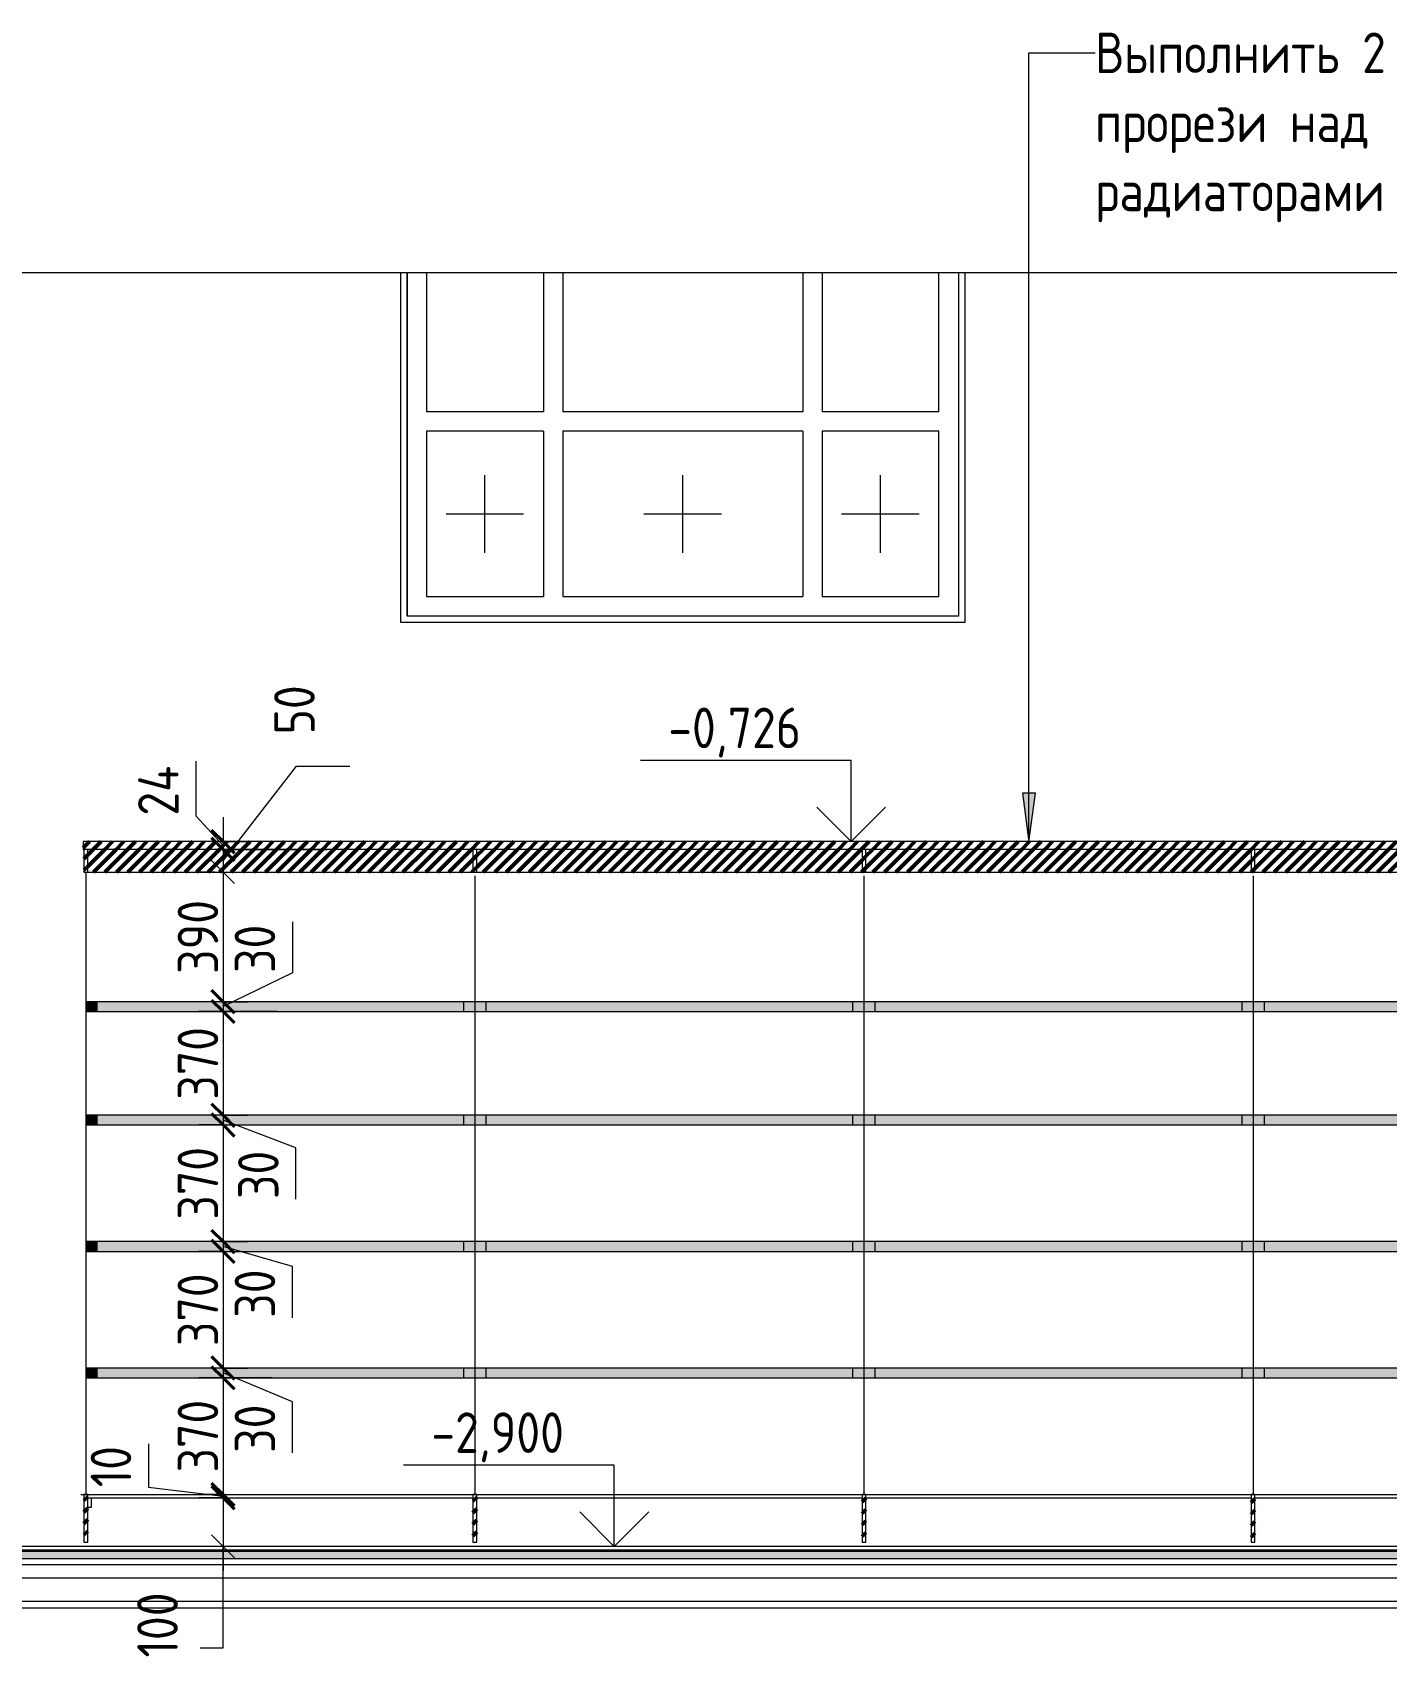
# Model space of a CAD drawing. Header units: millimetres. Extents: x 706 to 61221, y -16940 to 17865.
# Drawn here: x 41274 to 45450, y -3243 to 1770 of the extents above; entities that cross this region are included whole.
import ezdxf

# ---------------------------------------------------------------- set-up
doc = ezdxf.new("R2010")
doc.units = ezdxf.units.MM
doc.linetypes.add('ADSK_Штриховая_ш2 п1', pattern=[3, 2, -1])
for name, color, linetype, lineweight in [('Аннотация', 7, 'Continuous', 20), ('Окна', 7, 'Continuous', 9), ('Окна открывание', 7, 'ADSK_Штриховая_ш2 п1', 9), ('Отметки', 7, 'Continuous', 9), ('Перекрытие', 7, 'Continuous', 20), ('Размеры', 7, 'Continuous', 9), ('Размеры-50', 7, 'Continuous', 9), ('Стены внутренние', 7, 'Continuous', 20), ('Стены наружные', 7, 'Continuous', 20), ('Узлы', 7, 'Continuous', 20)]:
    doc.layers.add(name, color=color, linetype=linetype, lineweight=lineweight)
doc.layers.add('Линии', color=7, linetype='Continuous', lineweight=9, true_color=0x00a600)
doc.styles.add('GOST Common_6', font='GOST_Common.ttf', dxfattribs={"width": 0.9, "height": 125})
doc.styles.add('GOST Common_7', font='GOST_Common.ttf', dxfattribs={"width": 0.9, "height": 125})
doc.dimstyles.new('ADSK_Основной_2_5_мм_3', dxfattribs={"dimscale": 304.8, "dimtxt": 125.714375, "dimasz": 0.231955, "dimexe": 0.246063, "dimexo": 0.246063, "dimgap": 0.049213, "dimtad": 1, "dimrnd": 0.01, "dimdsep": 46, "dimtxsty": 'GOST Common_6', "dimblk1": 'OBLIQUE', "dimblk2": 'OBLIQUE', "dimsah": 1, "dimcen": 0.09, "dimdle": 0.246063, "dimazin": 2, "dimtfac": 1, "dimtdec": 4, "dimtix": 1, "dimtmove": 0, "dimatfit": 3, "dimfxl": 1, "dimtvp": 1, "dimtolj": 1, "dimtzin": 0, "dimlwd": 20, "dimlwe": 20, "dimarcsym": 2})
doc.dimstyles.new('ADSK_Основной_2_5_мм_4', dxfattribs={"dimscale": 304.8, "dimtxt": 125.714375, "dimasz": 0.231955, "dimexe": 0.246063, "dimexo": 0.246063, "dimgap": 0.049213, "dimtad": 1, "dimrnd": 0.01, "dimdsep": 46, "dimtxsty": 'GOST Common_6', "dimblk1": 'OBLIQUE', "dimblk2": 'OBLIQUE', "dimsah": 1, "dimcen": 0.09, "dimdle": 0.246063, "dimazin": 2, "dimtfac": 1, "dimtdec": 4, "dimtix": 1, "dimtmove": 1, "dimatfit": 3, "dimfxl": 1, "dimtvp": 1, "dimtolj": 1, "dimtzin": 0, "dimlwd": 20, "dimlwe": 20, "dimarcsym": 2})
pattern_1 = [(45, (48351.84, 7590), (-17.67767, 17.67767), [])]

# ---------------------------------------------------------------- blocks, each defined once
blk = doc.blocks.new('окно трехпол с фрамугой - 1700-2240_h___нов_ ок43_противопож-6940654-П-6')
at = {"layer": 'Окна'}
for p, q in [((25017.5, 1029.3), (25017.5, -30)), ((25017.5, -30), (25017.5, 1029.3)), ((25077.5, 1029.3), (25077.5, 600)), ((25437.5, 1029.3), (25437.5, 600)), ((25497.5, 1029.3), (25497.5, 600)), ((26237.5, 1029.3), (26237.5, 600)), ((26297.5, 1029.3), (26297.5, 600)), ((26657.5, 600), (26657.5, 1029.3)), ((26717.5, 1029.3), (26717.5, -30)), ((26717.5, 1029.3), (26717.5, -30)), ((25437.5, 600), (25077.5, 600)), ((26237.5, 600), (25497.5, 600)), ((26657.5, 600), (26297.5, 600)), ((25077.5, 540), (25077.5, 30)), ((25437.5, 540), (25077.5, 540)), ((25437.5, 540), (25437.5, 30)), ((25497.5, 540), (25497.5, 30)), ((26237.5, 540), (25497.5, 540)), ((26237.5, 540), (26237.5, 30)), ((26297.5, 540), (26297.5, 30)), ((26657.5, 540), (26297.5, 540)), ((26657.5, 30), (26657.5, 540)), ((25077.5, 30), (25437.5, 30)), ((25497.5, 30), (26237.5, 30)), ((26297.5, 30), (26657.5, 30)), ((26717.5, -30), (25017.5, -30)), ((26717.5, -30), (25017.5, -30))]:
    blk.add_line(p, q, dxfattribs=at)
at = {"layer": 'Окна открывание'}
for p, q in [((25257.5, 165), (25257.5, 405)), ((25867.5, 165), (25867.5, 405)), ((26477.5, 165), (26477.5, 405)), ((25137.5, 285), (25377.5, 285)), ((25747.5, 285), (25987.5, 285)), ((26357.5, 285), (26597.5, 285))]:
    blk.add_line(p, q, dxfattribs=at)
blk = doc.blocks.new('ADSK_Обрыв_Линия - По умолчанию-5872681-П-6')
at = {"layer": 'Узлы'}
blk.add_line((20102.5, 1029.3), (31947.5, 1029.3), dxfattribs=at)
blk = doc.blocks.new('ADSK_Обрыв_Линия - По умолчанию-5872857-П-6')
at = {"layer": 'Узлы'}
blk.add_line((20082.5, -3090), (31815.7, -3090), dxfattribs=at)
blk = doc.blocks.new('DIMBLOCK123-П-6')
at = {"layer": 'Размеры-50', "lineweight": 20, "transparency": 16777216}
for p, q in [((41778.1, -477.6), (41778.1, -646)), ((41778.1, -646), (41861.8, -738)), ((41861.8, -651), (41861.8, -750)), ((41861.8, -726), (41763.3, -726)), ((41861.8, -750), (41786.8, -750)), ((41861.8, -726), (41936.8, -726)), ((41861.8, -750), (42183.3, -750))]:
    blk.add_line(p, q, dxfattribs=at)
at = {"layer": 'Размеры-50', "lineweight": 40, "transparency": 16777216}
for p, q in [((41861.8, -726), (41826.4, -690.7)), ((41861.8, -750), (41826.4, -714.6)), ((41861.8, -726), (41897.1, -761.4)), ((41861.8, -750), (41897.1, -785.3))]:
    blk.add_line(p, q, dxfattribs=at)
at = {"layer": 'Размеры-50', "color": 0, "lineweight": 20, "transparency": 16777216, "insert": (41599.7, -646), "char_height": 125, "width": 201.995, "attachment_point": 1, "rotation": 90, "line_spacing_factor": 1.022761, "style": 'GOST Common_6'}
blk.add_mtext('24', dxfattribs=at)
blk = doc.blocks.new('_Oblique')
at = {"color": 0, "linetype": 'ByBlock', "lineweight": -2}
blk.add_line((-0.5, -0.5), (0.5, 0.5), dxfattribs=at)
blk = doc.blocks.new('DIMBLOCK124-П-6')
at = {"layer": 'Defpoints', "color": 0, "transparency": 16777216}
for p in [(42258.3, -750), (41861.8, -820), (41911.8, -820)]:
    blk.add_point(p, dxfattribs=at)
at = {"layer": 'Размеры', "color": 0, "lineweight": 20, "transparency": 16777216}
for p, q in [((41861.8, -785), (42087.9, -493.7)), ((42087.9, -493.7), (42252.9, -493.7)), ((41861.8, -675), (41861.8, -895)), ((42183.3, -750), (41786.8, -750)), ((41836.8, -820), (41786.8, -820))]:
    blk.add_line(p, q, dxfattribs=at)
at = {"layer": 'Размеры', "color": 0, "lineweight": 20, "transparency": 16777216, "xscale": 70.7, "yscale": 70.7, "zscale": 70.7}
for p, rotation in [((41861.8, -750), 90), ((41861.8, -820), 270)]:
    blk.add_blockref('_Oblique', p, dxfattribs=dict(at, rotation=rotation))
at = {"layer": 'Размеры', "color": 0, "lineweight": 20, "transparency": 16777216, "insert": (42019.6, -395.3), "char_height": 125, "width": 189.211, "attachment_point": 1, "rotation": 90, "line_spacing_factor": 1.022761, "style": 'GOST Common_6'}
blk.add_mtext('\\A1;50', dxfattribs=at)
blk = doc.blocks.new('DIMBLOCK125-П-6')
at = {"layer": 'Defpoints', "color": 0, "transparency": 16777216}
for p in [(41911.8, -820), (41861.8, -1220), (41911.8, -1220)]:
    blk.add_point(p, dxfattribs=at)
at = {"layer": 'Размеры', "color": 0, "lineweight": 20, "transparency": 16777216}
for p, q in [((41861.8, -745), (41861.8, -1295)), ((41836.8, -820), (41786.8, -820)), ((41836.8, -1220), (41786.8, -1220))]:
    blk.add_line(p, q, dxfattribs=at)
at = {"layer": 'Размеры', "color": 0, "lineweight": 20, "transparency": 16777216, "xscale": 70.7, "yscale": 70.7, "zscale": 70.7}
for p, rotation in [((41861.8, -820), 90), ((41861.8, -1220), 270)]:
    blk.add_blockref('_Oblique', p, dxfattribs=dict(at, rotation=rotation))
at = {"layer": 'Размеры', "color": 0, "lineweight": 20, "transparency": 16777216, "insert": (41784.3, -1020), "char_height": 125, "width": 296.601, "attachment_point": 5, "rotation": 90, "style": 'GOST Common_6'}
blk.add_mtext('\\A1;390', dxfattribs=at)
blk = doc.blocks.new('DIMBLOCK126-П-6')
at = {"layer": 'Размеры-50', "lineweight": 20, "transparency": 16777216}
for p, q in [((42075.9, -973.5), (42075.9, -1131.2)), ((42075.9, -1131.2), (41861.8, -1235)), ((41861.8, -1250), (41786.8, -1250)), ((41861.8, -1220), (41836.8, -1220)), ((41861.8, -1220), (41861.8, -1250)), ((41861.8, -1220), (41936.8, -1220)), ((41861.8, -1250), (42028, -1250))]:
    blk.add_line(p, q, dxfattribs=at)
at = {"layer": 'Размеры-50', "lineweight": 40, "transparency": 16777216}
for p, q in [((41861.8, -1220), (41826.4, -1184.7)), ((41861.8, -1250), (41826.4, -1214.7)), ((41861.8, -1220), (41897.1, -1255.4)), ((41861.8, -1250), (41897.1, -1285.4))]:
    blk.add_line(p, q, dxfattribs=at)
at = {"layer": 'Размеры-50', "color": 0, "lineweight": 20, "transparency": 16777216, "insert": (41897.6, -1131.2), "char_height": 125, "width": 189.211, "attachment_point": 1, "rotation": 90, "line_spacing_factor": 1.022761, "style": 'GOST Common_6'}
blk.add_mtext('30', dxfattribs=at)
blk = doc.blocks.new('DIMBLOCK127-П-6')
at = {"layer": 'Defpoints', "color": 0, "transparency": 16777216}
for p in [(42103, -1250), (41861.8, -1570), (41911.8, -1570)]:
    blk.add_point(p, dxfattribs=at)
at = {"layer": 'Размеры', "color": 0, "lineweight": 20, "transparency": 16777216}
for p, q in [((41861.8, -1175), (41861.8, -1645)), ((42028, -1250), (41786.8, -1250)), ((41836.8, -1570), (41786.8, -1570))]:
    blk.add_line(p, q, dxfattribs=at)
at = {"layer": 'Размеры', "color": 0, "lineweight": 20, "transparency": 16777216, "xscale": 70.7, "yscale": 70.7, "zscale": 70.7}
for p, rotation in [((41861.8, -1250), 90), ((41861.8, -1570), 270)]:
    blk.add_blockref('_Oblique', p, dxfattribs=dict(at, rotation=rotation))
at = {"layer": 'Размеры', "color": 0, "lineweight": 20, "transparency": 16777216, "insert": (41784.3, -1410), "char_height": 125, "width": 283.816, "attachment_point": 5, "rotation": 90, "style": 'GOST Common_6'}
blk.add_mtext('\\A1;370', dxfattribs=at)
blk = doc.blocks.new('DIMBLOCK128-П-6')
at = {"layer": 'Размеры-50', "lineweight": 40, "transparency": 16777216}
for p, q in [((41861.8, -1570), (41826.4, -1534.7)), ((41861.8, -1600), (41826.4, -1564.7)), ((41861.8, -1570), (41897.1, -1605.4)), ((41861.8, -1600), (41897.1, -1635.4))]:
    blk.add_line(p, q, dxfattribs=at)
at = {"layer": 'Размеры-50', "lineweight": 20, "transparency": 16777216}
for p, q in [((41861.8, -1570), (41836.8, -1570)), ((41861.8, -1600), (41836.8, -1600)), ((41861.8, -1570), (41861.8, -1600)), ((41861.8, -1570), (41936.8, -1570)), ((42086.6, -1670.8), (41861.8, -1585)), ((41861.8, -1600), (41936.8, -1600)), ((42086.6, -1828.5), (42086.6, -1670.8))]:
    blk.add_line(p, q, dxfattribs=at)
at = {"layer": 'Размеры-50', "color": 0, "lineweight": 20, "transparency": 16777216, "insert": (41908.2, -1828.5), "char_height": 125, "width": 189.211, "attachment_point": 1, "rotation": 90, "line_spacing_factor": 1.022761, "style": 'GOST Common_6'}
blk.add_mtext('30', dxfattribs=at)
blk = doc.blocks.new('DIMBLOCK129-П-6')
at = {"layer": 'Defpoints', "color": 0, "transparency": 16777216}
for p in [(41911.8, -1600), (41861.8, -1960), (41911.8, -1960)]:
    blk.add_point(p, dxfattribs=at)
at = {"layer": 'Размеры', "color": 0, "lineweight": 20, "transparency": 16777216}
for p, q in [((41861.8, -1525), (41861.8, -2035)), ((41836.8, -1600), (41786.8, -1600)), ((41836.8, -1960), (41786.8, -1960))]:
    blk.add_line(p, q, dxfattribs=at)
at = {"layer": 'Размеры', "color": 0, "lineweight": 20, "transparency": 16777216, "xscale": 70.7, "yscale": 70.7, "zscale": 70.7}
for p, rotation in [((41861.8, -1600), 90), ((41861.8, -1960), 270)]:
    blk.add_blockref('_Oblique', p, dxfattribs=dict(at, rotation=rotation))
at = {"layer": 'Размеры', "color": 0, "lineweight": 20, "transparency": 16777216, "insert": (41784.3, -1780), "char_height": 125, "width": 283.816, "attachment_point": 5, "rotation": 90, "style": 'GOST Common_6'}
blk.add_mtext('\\A1;370', dxfattribs=at)
blk = doc.blocks.new('DIMBLOCK130-П-6')
at = {"layer": 'Размеры-50', "lineweight": 40, "transparency": 16777216}
for p, q in [((41861.8, -1960), (41826.4, -1924.7)), ((41861.8, -1990), (41826.4, -1954.7)), ((41861.8, -1960), (41897.1, -1995.4)), ((41861.8, -1990), (41897.1, -2025.3))]:
    blk.add_line(p, q, dxfattribs=at)
at = {"layer": 'Размеры-50', "lineweight": 20, "transparency": 16777216}
for p, q in [((41861.8, -1960), (41836.8, -1960)), ((41861.8, -1990), (41836.8, -1990)), ((41861.8, -1960), (41861.8, -1990)), ((41861.8, -1960), (41936.8, -1960)), ((42075.9, -2037.1), (41861.8, -1975)), ((41861.8, -1990), (41936.8, -1990)), ((42075.9, -2194.8), (42075.9, -2037.1))]:
    blk.add_line(p, q, dxfattribs=at)
at = {"layer": 'Размеры-50', "color": 0, "lineweight": 20, "transparency": 16777216, "insert": (41897.6, -2194.8), "char_height": 125, "width": 189.211, "attachment_point": 1, "rotation": 90, "line_spacing_factor": 1.022761, "style": 'GOST Common_6'}
blk.add_mtext('30', dxfattribs=at)
blk = doc.blocks.new('DIMBLOCK131-П-6')
at = {"layer": 'Defpoints', "color": 0, "transparency": 16777216}
for p in [(41911.8, -1990), (41861.8, -2350), (41911.8, -2350)]:
    blk.add_point(p, dxfattribs=at)
at = {"layer": 'Размеры', "color": 0, "lineweight": 20, "transparency": 16777216}
for p, q in [((41861.8, -1915), (41861.8, -2425)), ((41836.8, -1990), (41786.8, -1990)), ((41836.8, -2350), (41786.8, -2350))]:
    blk.add_line(p, q, dxfattribs=at)
at = {"layer": 'Размеры', "color": 0, "lineweight": 20, "transparency": 16777216, "xscale": 70.7, "yscale": 70.7, "zscale": 70.7}
for p, rotation in [((41861.8, -1990), 90), ((41861.8, -2350), 270)]:
    blk.add_blockref('_Oblique', p, dxfattribs=dict(at, rotation=rotation))
at = {"layer": 'Размеры', "color": 0, "lineweight": 20, "transparency": 16777216, "insert": (41784.3, -2170), "char_height": 125, "width": 283.816, "attachment_point": 5, "rotation": 90, "style": 'GOST Common_6'}
blk.add_mtext('\\A1;370', dxfattribs=at)
blk = doc.blocks.new('DIMBLOCK132-П-6')
at = {"layer": 'Размеры-50', "lineweight": 40, "transparency": 16777216}
for p, q in [((41861.8, -2350), (41826.4, -2314.7)), ((41861.8, -2380), (41826.4, -2344.7)), ((41861.8, -2350), (41897.1, -2385.4)), ((41861.8, -2380), (41897.1, -2415.3))]:
    blk.add_line(p, q, dxfattribs=at)
at = {"layer": 'Размеры-50', "lineweight": 20, "transparency": 16777216}
for p, q in [((41861.8, -2350), (41836.8, -2350)), ((41861.8, -2350), (41861.8, -2380)), ((41861.8, -2350), (41936.8, -2350)), ((41861.8, -2380), (41786.8, -2380)), ((42075.9, -2453.9), (41861.8, -2365)), ((41861.8, -2380), (42012.8, -2380)), ((42075.9, -2611.6), (42075.9, -2453.9))]:
    blk.add_line(p, q, dxfattribs=at)
at = {"layer": 'Размеры-50', "color": 0, "lineweight": 20, "transparency": 16777216, "insert": (41897.6, -2611.6), "char_height": 125, "width": 189.211, "attachment_point": 1, "rotation": 90, "line_spacing_factor": 1.022761, "style": 'GOST Common_6'}
blk.add_mtext('30', dxfattribs=at)
blk = doc.blocks.new('DIMBLOCK133-П-6')
at = {"layer": 'Defpoints', "color": 0, "transparency": 16777216}
for p in [(42087.8, -2380), (41861.8, -2740), (41911.8, -2740)]:
    blk.add_point(p, dxfattribs=at)
at = {"layer": 'Размеры', "color": 0, "lineweight": 20, "transparency": 16777216}
for p, q in [((41861.8, -2305), (41861.8, -2815)), ((42012.8, -2380), (41786.8, -2380)), ((41836.8, -2740), (41786.8, -2740))]:
    blk.add_line(p, q, dxfattribs=at)
at = {"layer": 'Размеры', "color": 0, "lineweight": 20, "transparency": 16777216, "xscale": 70.7, "yscale": 70.7, "zscale": 70.7}
for p, rotation in [((41861.8, -2380), 90), ((41861.8, -2740), 270)]:
    blk.add_blockref('_Oblique', p, dxfattribs=dict(at, rotation=rotation))
at = {"layer": 'Размеры', "color": 0, "lineweight": 20, "transparency": 16777216, "insert": (41784.3, -2560), "char_height": 125, "width": 283.816, "attachment_point": 5, "rotation": 90, "style": 'GOST Common_6'}
blk.add_mtext('\\A1;370', dxfattribs=at)
blk = doc.blocks.new('DIMBLOCK134-П-6')
at = {"layer": 'Размеры-50', "lineweight": 20, "transparency": 16777216}
for p, q in [((41631.9, -2583.4), (41631.9, -2717.7)), ((41631.9, -2717.7), (41861.8, -2745)), ((41861.8, -2740), (41836.8, -2740)), ((41861.8, -2750), (41836.8, -2750)), ((41861.8, -2740), (41861.8, -2750)), ((41861.8, -2740), (41936.8, -2740)), ((41861.8, -2750), (41936.8, -2750))]:
    blk.add_line(p, q, dxfattribs=at)
at = {"layer": 'Размеры-50', "lineweight": 40, "transparency": 16777216}
for p, q in [((41861.8, -2740), (41826.4, -2704.7)), ((41861.8, -2750), (41826.4, -2714.7)), ((41861.8, -2740), (41897.1, -2775.4)), ((41861.8, -2750), (41897.1, -2785.4))]:
    blk.add_line(p, q, dxfattribs=at)
at = {"layer": 'Размеры-50', "color": 0, "lineweight": 20, "transparency": 16777216, "insert": (41453.5, -2717.7), "char_height": 125, "width": 161.085, "attachment_point": 1, "rotation": 90, "line_spacing_factor": 1.022761, "style": 'GOST Common_6'}
blk.add_mtext('10', dxfattribs=at)
blk = doc.blocks.new('DIMBLOCK135-П-6')
at = {"layer": 'Defpoints', "color": 0, "transparency": 16777216}
for p in [(41911.8, -2750), (41861.8, -2900), (41911.8, -2900)]:
    blk.add_point(p, dxfattribs=at)
at = {"layer": 'Размеры', "color": 0, "lineweight": 20, "transparency": 16777216}
for p, q in [((41861.8, -2675), (41861.8, -2975)), ((41836.8, -2750), (41786.8, -2750)), ((41836.8, -2900), (41786.8, -2900)), ((41861.8, -3213.3), (41861.8, -2900)), ((41791.1, -3213.3), (41861.8, -3213.3))]:
    blk.add_line(p, q, dxfattribs=at)
at = {"layer": 'Размеры', "color": 0, "lineweight": 20, "transparency": 16777216, "xscale": 70.7, "yscale": 70.7, "zscale": 70.7}
for p, rotation in [((41861.8, -2750), 90), ((41861.8, -2900), 270)]:
    blk.add_blockref('_Oblique', p, dxfattribs=dict(at, rotation=rotation))
at = {"layer": 'Размеры', "color": 0, "lineweight": 20, "transparency": 16777216, "insert": (41597.1, -3242.9), "char_height": 125, "width": 255.69, "attachment_point": 1, "rotation": 90, "line_spacing_factor": 1.022761, "style": 'GOST Common_6'}
blk.add_mtext('\\A1;100', dxfattribs=at)
blk = doc.blocks.new('Высотные отметки - Стрелка вверх-12093-П-6')
at = {"layer": 'Аннотация'}
for p, q in [((21590.5, 200), (20940.5, 200)), ((21590.5, -50), (21590.5, 200)), ((21590.5, -50), (21484.5, 56.1)), ((21590.5, -50), (21696.6, 56.1)), ((21740.5, -50), (21440.5, -50))]:
    blk.add_line(p, q, dxfattribs=at)

msp = doc.modelspace()

# ---------------------------------------------------------------- hatches: boundary and pattern name
at = {"layer": 'Аннотация', "lineweight": 9}
msp.add_hatch(color=256, dxfattribs=at).paths.add_polyline_path([(44347.384, -726.713), (44367.132, -576.713), (44327.636, -576.713)])
at = {"layer": 'Перекрытие', "lineweight": 9}
h = msp.add_hatch(dxfattribs=at)
h.set_pattern_fill('FP_20', color=256, style=0, pattern_type=2)
h.set_pattern_definition([(0, (48351.84, 7590), (0, 62.475), []), (315, (48351.84, 7590), (62.475, 0.00071), [88.353, -88.353]), (45, (48351.84, 7590), (62.475, 0.00071), [88.353, -88.353])])
h.paths.add_polyline_path([(57122.978, -2938), (60762.294, -2938), (60761.925, -2914), (37475.569, -2914), (37475.569, -2938), (55583.357, -2938)])
at = {"layer": 'Узлы', "lineweight": 50, "true_color": 0xc29f78}
h = msp.add_hatch(dxfattribs=at)
h.set_pattern_fill('FP_23', color=33, style=0, pattern_type=2)
h.set_pattern_definition(pattern_1)
h.paths.add_polyline_path([(41430.569, -750), (60049.293, -750), (60049.064, -726), (41430.569, -726)])
h = msp.add_hatch(dxfattribs=at)
h.set_pattern_fill('FP_23', color=33, style=0, pattern_type=2)
h.set_pattern_definition(pattern_1)
h.paths.add_polyline_path([(41438.436, -820), (41444.436, -820), (41444.436, -750), (41432.436, -750), (41432.436, -820)])
h = msp.add_hatch(dxfattribs=at)
h.set_pattern_fill('FP_23', color=33, style=0, pattern_type=2)
h.set_pattern_definition(pattern_1)
h.paths.add_polyline_path([(50964.493, -820), (51032.436, -820), (51032.436, -750), (49844.436, -750), (49844.436, -820), (50194.682, -820)])
h.paths.add_polyline_path([(60017.436, -820), (60017.436, -750), (59444.436, -750), (59444.436, -820)])
h.paths.add_polyline_path([(41726.764, -820), (42632.436, -820), (42632.436, -750), (41444.436, -750), (41444.436, -820)])
h.paths.add_polyline_path([(59432.436, -820), (59432.411, -750), (58244.436, -750), (58244.436, -820), (59432.411, -820)])
h.paths.add_polyline_path([(42644.436, -820), (43832.436, -820), (43832.436, -750), (42644.436, -750)])
h.paths.add_polyline_path([(58232.436, -820), (58232.436, -750), (57044.436, -750), (57044.436, -820), (57892.789, -820)])
h.paths.add_polyline_path([(43844.436, -820), (45032.436, -820), (45032.436, -750), (43844.436, -750)])
h.paths.add_polyline_path([(57032.436, -820), (57032.436, -750), (55844.436, -750), (55844.436, -820), (56353.168, -820)])
h.paths.add_polyline_path([(45044.436, -820), (46232.436, -820), (46232.436, -750), (45044.436, -750)])
h.paths.add_polyline_path([(55832.436, -820), (55832.436, -750), (54644.436, -750), (54644.436, -820), (55583.357, -820)])
h.paths.add_polyline_path([(46244.436, -820), (47432.436, -820), (47432.436, -750), (46244.436, -750)])
h.paths.add_polyline_path([(54632.436, -820), (54632.436, -750), (53444.436, -750), (53444.436, -820), (54043.736, -820)])
h.paths.add_polyline_path([(47444.436, -820), (48632.436, -820), (48632.436, -750), (47444.436, -750)])
h.paths.add_polyline_path([(53432.436, -820), (53432.436, -750), (52244.436, -750), (52244.436, -820), (53273.925, -820)])
h.paths.add_polyline_path([(48644.436, -820), (49832.436, -820), (49832.436, -750), (48644.436, -750)])
h.paths.add_polyline_path([(52232.436, -820), (52232.436, -750), (51044.436, -750), (51044.436, -820), (51734.304, -820)])
h = msp.add_hatch(dxfattribs=at)
h.set_pattern_fill('FP_23', color=33, style=0, pattern_type=2)
h.set_pattern_definition(pattern_1)
h.paths.add_polyline_path([(42644.436, -820), (42644.436, -750), (42632.436, -750), (42632.436, -820)])
h = msp.add_hatch(dxfattribs=at)
h.set_pattern_fill('FP_23', color=33, style=0, pattern_type=2)
h.set_pattern_definition(pattern_1)
h.paths.add_polyline_path([(43844.436, -820), (43844.436, -750), (43832.436, -750), (43832.436, -820)])
h = msp.add_hatch(dxfattribs=at)
h.set_pattern_fill('FP_23', color=33, style=0, pattern_type=2)
h.set_pattern_definition(pattern_1)
h.paths.add_polyline_path([(45044.436, -820), (45044.436, -750), (45032.436, -750), (45032.436, -820)])
at = {"layer": 'Узлы', "true_color": 0xffffff}
for points in [[(41438.436, -1250), (41473.436, -1250), (41473.436, -1220), (41438.436, -1220)], [(42603.436, -1250), (42673.436, -1250), (42673.436, -1220), (42603.436, -1220)], [(43803.436, -1250), (43873.436, -1250), (43873.436, -1220), (43803.436, -1220)], [(45073.436, -1250), (45073.436, -1220), (45003.436, -1220), (45003.436, -1250)], [(41473.436, -1600), (41473.436, -1570), (41438.436, -1570), (41438.436, -1600)], [(42673.436, -1600), (42673.436, -1570), (42603.436, -1570), (42603.436, -1600)], [(43873.436, -1600), (43873.436, -1570), (43803.436, -1570), (43803.436, -1600)], [(45073.436, -1600), (45073.436, -1570), (45003.436, -1570), (45003.436, -1600)], [(41473.436, -1990), (41473.436, -1960), (41438.436, -1960), (41438.436, -1990)], [(42673.436, -1990), (42673.436, -1960), (42603.436, -1960), (42603.436, -1990)], [(43803.436, -1990), (43873.436, -1990), (43873.436, -1960), (43803.436, -1960), (43803.436, -1984.312)], [(45003.436, -1990), (45073.436, -1990), (45073.436, -1960), (45003.436, -1960)], [(41473.436, -2380), (41473.436, -2350), (41438.436, -2350), (41438.436, -2380)], [(42603.436, -2380), (42673.436, -2380), (42673.436, -2350), (42603.436, -2350)], [(43803.436, -2380), (43873.436, -2380), (43873.436, -2350), (43803.436, -2350)], [(45073.436, -2380), (45073.436, -2350), (45003.436, -2350), (45003.436, -2380)]]:
    msp.add_hatch(color=7, dxfattribs=at).paths.add_polyline_path(points)
at = {"layer": 'Узлы'}
h = msp.add_hatch(color=256, dxfattribs=at)
h.paths.add_polyline_path([(49873.436, -1250), (51003.436, -1250), (51003.436, -1220), (49873.436, -1220)])
h.paths.add_polyline_path([(41726.764, -1250), (42603.436, -1250), (42603.436, -1220), (41473.436, -1220), (41473.436, -1250)])
h.paths.add_polyline_path([(60023.436, -1250), (60023.436, -1220), (59473.436, -1220), (59473.436, -1250)])
h.paths.add_polyline_path([(59403.436, -1250), (59403.436, -1220), (58273.436, -1220), (58273.436, -1250), (58662.6, -1250)])
h.paths.add_polyline_path([(42673.436, -1250), (43803.436, -1250), (43803.436, -1220), (42673.436, -1220)])
h.paths.add_polyline_path([(58203.436, -1250), (58203.436, -1220), (57073.436, -1220), (57073.436, -1250), (57122.978, -1250)])
h.paths.add_polyline_path([(43873.436, -1250), (45003.436, -1250), (45003.436, -1220), (43873.436, -1220)])
h.paths.add_polyline_path([(57003.436, -1250), (57003.436, -1220), (55873.436, -1220), (55873.436, -1250)])
h.paths.add_polyline_path([(55803.436, -1250), (55803.436, -1220), (54673.436, -1220), (54673.436, -1250), (55583.357, -1250)])
h.paths.add_polyline_path([(45073.436, -1250), (46203.436, -1250), (46203.436, -1220), (45073.436, -1220)])
h.paths.add_polyline_path([(54288.924, -1250), (54603.436, -1250), (54603.436, -1220), (53473.436, -1220), (53473.436, -1250)])
h.paths.add_polyline_path([(46273.436, -1250), (47403.436, -1250), (47403.436, -1220), (46273.436, -1220), (46273.436, -1244.288)])
h.paths.add_polyline_path([(53403.436, -1250), (53403.436, -1220), (52273.436, -1220), (52273.436, -1250), (52504.114, -1250)])
h.paths.add_polyline_path([(47473.436, -1250), (48603.436, -1250), (48603.436, -1220), (47473.436, -1220)])
h.paths.add_polyline_path([(48673.436, -1250), (49803.436, -1250), (49803.436, -1220), (48673.436, -1220)])
h.paths.add_polyline_path([(52203.436, -1250), (52203.436, -1220), (51073.436, -1220), (51073.436, -1250)])
h = msp.add_hatch(color=256, dxfattribs=at)
h.paths.add_polyline_path([(51003.436, -1600), (51003.436, -1570), (49873.436, -1570), (49873.436, -1600)])
h.paths.add_polyline_path([(41726.764, -1600), (42603.436, -1600), (42603.436, -1570), (41473.436, -1570), (41473.436, -1600)])
h.paths.add_polyline_path([(60023.436, -1600), (60049.293, -1600), (60049.293, -1570), (59473.436, -1570), (59473.436, -1600)])
h.paths.add_polyline_path([(42673.436, -1600), (43803.436, -1600), (43803.436, -1570), (42673.436, -1570)])
h.paths.add_polyline_path([(59403.436, -1600), (59403.436, -1570), (58273.436, -1570), (58273.436, -1600), (58662.6, -1600)])
h.paths.add_polyline_path([(58203.436, -1600), (58203.436, -1570), (57073.436, -1570), (57073.436, -1600), (57122.978, -1600)])
h.paths.add_polyline_path([(55583.357, -1600), (55803.436, -1600), (55803.436, -1570), (54673.436, -1570), (54673.436, -1600), (55464.131, -1600)])
h.paths.add_polyline_path([(43873.436, -1600), (45003.436, -1600), (45003.436, -1570), (43873.436, -1570)])
h.paths.add_polyline_path([(57003.436, -1600), (57003.436, -1570), (55873.436, -1570), (55873.436, -1600)])
h.paths.add_polyline_path([(45073.436, -1600), (46203.436, -1600), (46203.436, -1570), (45073.436, -1570)])
h.paths.add_polyline_path([(46273.436, -1600), (47403.436, -1600), (47403.436, -1570), (46273.436, -1570)])
h.paths.add_polyline_path([(54603.436, -1600), (54603.436, -1570), (53473.436, -1570), (53473.436, -1600)])
h.paths.add_polyline_path([(53403.436, -1600), (53403.436, -1570), (52273.436, -1570), (52273.436, -1600), (52504.114, -1600)])
h.paths.add_polyline_path([(47473.436, -1600), (48603.436, -1600), (48603.436, -1570), (47473.436, -1570)])
h.paths.add_polyline_path([(48673.436, -1600), (49803.436, -1600), (49803.436, -1570), (48673.436, -1570)])
h.paths.add_polyline_path([(52203.436, -1600), (52203.436, -1570), (51073.436, -1570), (51073.436, -1600)])
h = msp.add_hatch(color=256, dxfattribs=at)
h.paths.add_polyline_path([(41473.436, -1990), (42603.436, -1990), (42603.436, -1960), (41473.436, -1960)])
h.paths.add_polyline_path([(60023.436, -1990), (60049.293, -1990), (60049.293, -1960), (59473.436, -1960), (59473.436, -1990)])
h.paths.add_polyline_path([(42673.436, -1990), (43803.436, -1990), (43803.436, -1960), (42673.436, -1960)])
h.paths.add_polyline_path([(59403.436, -1990), (59403.436, -1960), (58273.436, -1960), (58273.436, -1990), (58662.6, -1990)])
h.paths.add_polyline_path([(58203.436, -1990), (58203.436, -1960), (57073.436, -1960), (57073.436, -1990), (57122.978, -1990)])
h.paths.add_polyline_path([(43873.436, -1990), (45003.436, -1990), (45003.436, -1960), (43873.436, -1960), (43873.436, -1963.34)])
h.paths.add_polyline_path([(56773.647, -1990), (57003.436, -1990), (57003.436, -1960), (55873.436, -1960), (55873.436, -1990)])
h.paths.add_polyline_path([(55803.436, -1990), (55803.436, -1960), (54673.436, -1960), (54673.436, -1990), (55583.357, -1990)])
h.paths.add_polyline_path([(45073.436, -1990), (46203.436, -1990), (46203.436, -1960), (45073.436, -1960)])
h.paths.add_polyline_path([(46273.436, -1990), (47403.436, -1990), (47403.436, -1960), (46273.436, -1960)])
h.paths.add_polyline_path([(54603.436, -1990), (54603.436, -1960), (53473.436, -1960), (53473.436, -1990)])
h.paths.add_polyline_path([(53403.436, -1990), (53403.436, -1960), (52273.436, -1960), (52273.436, -1990), (52504.114, -1990)])
h.paths.add_polyline_path([(47473.436, -1990), (48603.436, -1990), (48603.436, -1960), (47473.436, -1960)])
h.paths.add_polyline_path([(48673.436, -1990), (49803.436, -1990), (49803.436, -1960), (48673.436, -1960)])
h.paths.add_polyline_path([(52203.436, -1990), (52203.436, -1960), (51073.436, -1960), (51073.436, -1990)])
h.paths.add_polyline_path([(49873.436, -1990), (51003.436, -1990), (51003.436, -1960), (49873.436, -1960)])
h = msp.add_hatch(color=256, dxfattribs=at)
h.paths.add_polyline_path([(41473.436, -2380), (42603.436, -2380), (42603.436, -2350), (41473.436, -2350)])
h.paths.add_polyline_path([(60023.436, -2380), (60049.293, -2380), (60049.293, -2350), (59473.436, -2350), (59473.436, -2380)])
h.paths.add_polyline_path([(59403.436, -2380), (59403.436, -2350), (58273.436, -2350), (58273.436, -2380), (58662.6, -2380)])
h.paths.add_polyline_path([(57122.978, -2380), (58203.436, -2380), (58203.436, -2350), (57073.436, -2350), (57073.436, -2380)])
h.paths.add_polyline_path([(42673.436, -2380), (43803.436, -2380), (43803.436, -2350), (42673.436, -2350)])
h.paths.add_polyline_path([(43873.436, -2380), (45003.436, -2380), (45003.436, -2350), (43873.436, -2350)])
h.paths.add_polyline_path([(45073.436, -2380), (46203.436, -2380), (46203.436, -2350), (45073.436, -2350)])
h.paths.add_polyline_path([(57003.436, -2380), (57003.436, -2350), (55873.436, -2350), (55873.436, -2380)])
h.paths.add_polyline_path([(55803.436, -2380), (55803.436, -2350), (54673.436, -2350), (54673.436, -2380), (55583.357, -2380)])
h.paths.add_polyline_path([(46273.436, -2380), (47403.436, -2380), (47403.436, -2350), (46273.436, -2350)])
h.paths.add_polyline_path([(54603.436, -2380), (54603.436, -2350), (53473.436, -2350), (53473.436, -2380)])
h.paths.add_polyline_path([(47473.436, -2380), (48603.436, -2380), (48603.436, -2350), (47473.436, -2350)])
h.paths.add_polyline_path([(48673.436, -2380), (49803.436, -2380), (49803.436, -2350), (48673.436, -2350)])
h.paths.add_polyline_path([(53403.436, -2380), (53403.436, -2350), (52273.436, -2350), (52273.436, -2380), (52504.114, -2380)])
h.paths.add_polyline_path([(52203.436, -2380), (52203.436, -2350), (51073.436, -2350), (51073.436, -2380)])
h.paths.add_polyline_path([(49873.436, -2380), (51003.436, -2380), (51003.436, -2350), (49873.436, -2350)])
at = {"layer": 'Узлы', "lineweight": 50, "true_color": 0xc29f78}
h = msp.add_hatch(dxfattribs=at)
h.set_pattern_fill('FP_23', color=33, style=0, pattern_type=2)
h.set_pattern_definition(pattern_1)
h.paths.add_polyline_path([(41443.436, -2887.366), (41444.436, -2887.366), (41444.436, -2740), (41432.436, -2740), (41432.436, -2887.366), (41438.436, -2887.366)])
h = msp.add_hatch(dxfattribs=at)
h.set_pattern_fill('FP_23', color=33, style=0, pattern_type=2)
h.set_pattern_definition(pattern_1)
h.paths.add_polyline_path([(42644.436, -2887.366), (42644.436, -2740), (42632.436, -2740), (42632.436, -2887.366)])
h = msp.add_hatch(dxfattribs=at)
h.set_pattern_fill('FP_23', color=33, style=0, pattern_type=2)
h.set_pattern_definition(pattern_1)
h.paths.add_polyline_path([(43844.436, -2887.366), (43844.436, -2740), (43832.436, -2740), (43832.436, -2887.366)])
h = msp.add_hatch(dxfattribs=at)
h.set_pattern_fill('FP_23', color=33, style=0, pattern_type=2)
h.set_pattern_definition(pattern_1)
h.paths.add_polyline_path([(45032.436, -2887.366), (45044.436, -2887.366), (45044.436, -2740), (45032.436, -2740), (45032.436, -2750)])

# ---------------------------------------------------------------- linework, layer by layer
at = {"layer": 'Аннотация', "lineweight": 9}
for p, q in [((44347.384, 1707.384), (44551.165, 1707.384)), ((44347.384, -726.713), (44347.384, 1707.384)), ((44367.132, -576.713), (44327.636, -576.713)), ((44327.636, -576.713), (44347.384, -726.713)), ((44347.384, -726.713), (44367.132, -576.713))]:
    msp.add_line(p, q, dxfattribs=at)
at = {"layer": 'Линии', "color": 7}
for p, q in [((60049.293, -726), (41430.569, -726)), ((41430.569, -726), (41430.569, -750)), ((41430.569, -750), (41432.436, -750)), ((41444.436, -750), (41432.436, -750)), ((41432.436, -750), (41432.436, -820)), ((42632.436, -750), (41444.436, -750)), ((41444.436, -820), (41444.436, -750)), ((42644.436, -750), (42632.436, -750)), ((42632.436, -750), (42632.436, -820)), ((43832.436, -750), (42644.436, -750)), ((42644.436, -820), (42644.436, -750)), ((43844.436, -750), (43832.436, -750)), ((43832.436, -750), (43832.436, -820)), ((45032.436, -750), (43844.436, -750)), ((43844.436, -820), (43844.436, -750)), ((45044.436, -750), (45032.436, -750)), ((45032.436, -750), (45032.436, -820)), ((46232.436, -750), (45044.436, -750)), ((45044.436, -820), (45044.436, -750)), ((41432.436, -820), (41444.436, -820)), ((41438.436, -832), (41438.436, -2740)), ((41444.436, -820), (42632.436, -820)), ((42632.436, -820), (42644.436, -820)), ((42638.436, -832), (42638.436, -2740)), ((42644.436, -820), (43832.436, -820)), ((43832.436, -820), (43844.436, -820)), ((43838.436, -832), (43838.436, -2740)), ((43844.436, -820), (45032.436, -820)), ((45032.436, -820), (45044.436, -820)), ((45038.436, -832), (45038.436, -2740)), ((45044.436, -820), (46232.436, -820)), ((41473.436, -1220), (41438.436, -1220)), ((41438.436, -1220), (41438.436, -1250)), ((41438.436, -1250), (41473.436, -1250)), ((42603.436, -1220), (41473.436, -1220)), ((41473.436, -1250), (41473.436, -1220)), ((41473.436, -1250), (42603.436, -1250)), ((42673.436, -1220), (42603.436, -1220)), ((42603.436, -1220), (42603.436, -1250)), ((42603.436, -1250), (42673.436, -1250)), ((43803.436, -1220), (42673.436, -1220)), ((42673.436, -1250), (42673.436, -1220)), ((42673.436, -1250), (43803.436, -1250)), ((43873.436, -1220), (43803.436, -1220)), ((43803.436, -1220), (43803.436, -1250)), ((43803.436, -1250), (43873.436, -1250)), ((45003.436, -1220), (43873.436, -1220)), ((43873.436, -1250), (43873.436, -1220)), ((43873.436, -1250), (45003.436, -1250)), ((45073.436, -1220), (45003.436, -1220)), ((45003.436, -1220), (45003.436, -1250)), ((45003.436, -1250), (45073.436, -1250)), ((46203.436, -1220), (45073.436, -1220)), ((45073.436, -1250), (45073.436, -1220)), ((45073.436, -1250), (46203.436, -1250)), ((41473.436, -1570), (41438.436, -1570)), ((41438.436, -1570), (41438.436, -1600)), ((41438.436, -1600), (41473.436, -1600)), ((42603.436, -1570), (41473.436, -1570)), ((41473.436, -1600), (41473.436, -1570)), ((41473.436, -1600), (42603.436, -1600)), ((42673.436, -1570), (42603.436, -1570)), ((42603.436, -1570), (42603.436, -1600)), ((42603.436, -1600), (42673.436, -1600)), ((43803.436, -1570), (42673.436, -1570)), ((42673.436, -1600), (42673.436, -1570)), ((42673.436, -1600), (43803.436, -1600)), ((43873.436, -1570), (43803.436, -1570)), ((43803.436, -1570), (43803.436, -1600)), ((43803.436, -1600), (43873.436, -1600)), ((45003.436, -1570), (43873.436, -1570)), ((43873.436, -1600), (43873.436, -1570)), ((43873.436, -1600), (45003.436, -1600)), ((45073.436, -1570), (45003.436, -1570)), ((45003.436, -1570), (45003.436, -1600)), ((45003.436, -1600), (45073.436, -1600)), ((46203.436, -1570), (45073.436, -1570)), ((45073.436, -1600), (45073.436, -1570)), ((45073.436, -1600), (46203.436, -1600)), ((41473.436, -1960), (41438.436, -1960)), ((41438.436, -1960), (41438.436, -1990)), ((41438.436, -1990), (41473.436, -1990)), ((42603.436, -1960), (41473.436, -1960)), ((41473.436, -1990), (41473.436, -1960)), ((41473.436, -1990), (42603.436, -1990)), ((42673.436, -1960), (42603.436, -1960)), ((42603.436, -1960), (42603.436, -1990)), ((42603.436, -1990), (42673.436, -1990)), ((43803.436, -1960), (42673.436, -1960)), ((42673.436, -1990), (42673.436, -1960)), ((42673.436, -1990), (43803.436, -1990)), ((43873.436, -1960), (43803.436, -1960)), ((43803.436, -1960), (43803.436, -1990)), ((43803.436, -1990), (43873.436, -1990)), ((45003.436, -1960), (43873.436, -1960)), ((43873.436, -1990), (43873.436, -1960)), ((43873.436, -1990), (45003.436, -1990)), ((45073.436, -1960), (45003.436, -1960)), ((45003.436, -1960), (45003.436, -1990)), ((45003.436, -1990), (45073.436, -1990)), ((46203.436, -1960), (45073.436, -1960)), ((45073.436, -1990), (45073.436, -1960)), ((45073.436, -1990), (46203.436, -1990)), ((41473.436, -2350), (41438.436, -2350)), ((41438.436, -2350), (41438.436, -2380)), ((42603.436, -2350), (41473.436, -2350)), ((41473.436, -2380), (41473.436, -2350)), ((42673.436, -2350), (42603.436, -2350)), ((42603.436, -2350), (42603.436, -2380)), ((43803.436, -2350), (42673.436, -2350)), ((42673.436, -2380), (42673.436, -2350)), ((43873.436, -2350), (43803.436, -2350)), ((43803.436, -2350), (43803.436, -2380)), ((45003.436, -2350), (43873.436, -2350)), ((43873.436, -2380), (43873.436, -2350)), ((45073.436, -2350), (45003.436, -2350)), ((45003.436, -2350), (45003.436, -2380)), ((46203.436, -2350), (45073.436, -2350)), ((45073.436, -2380), (45073.436, -2350)), ((41438.436, -2380), (41473.436, -2380)), ((41473.436, -2380), (42603.436, -2380)), ((42603.436, -2380), (42673.436, -2380)), ((42673.436, -2380), (43803.436, -2380)), ((43803.436, -2380), (43873.436, -2380)), ((43873.436, -2380), (45003.436, -2380)), ((45003.436, -2380), (45073.436, -2380)), ((45073.436, -2380), (46203.436, -2380)), ((41423.436, -2740), (60023.436, -2740)), ((41444.436, -2740), (41432.436, -2740)), ((41432.436, -2740), (41432.436, -2887.366)), ((41444.436, -2887.366), (41444.436, -2740)), ((42644.436, -2740), (42632.436, -2740)), ((42632.436, -2740), (42632.436, -2887.366)), ((42644.436, -2887.366), (42644.436, -2740)), ((43844.436, -2740), (43832.436, -2740)), ((43832.436, -2740), (43832.436, -2887.366)), ((43844.436, -2887.366), (43844.436, -2740)), ((45044.436, -2740), (45032.436, -2740)), ((45032.436, -2740), (45032.436, -2887.366)), ((45044.436, -2887.366), (45044.436, -2740)), ((41432.436, -2887.366), (41444.436, -2887.366)), ((42632.436, -2887.366), (42644.436, -2887.366)), ((43832.436, -2887.366), (43844.436, -2887.366)), ((45032.436, -2887.366), (45044.436, -2887.366))]:
    msp.add_line(p, q, dxfattribs=at)
at = {"layer": 'Отметки', "lineweight": 20}
for p, q in [((44030.887, -726), (43799.294, -726)), ((43268.714, -2900), (43068.466, -2900))]:
    msp.add_line(p, q, dxfattribs=at)
at = {"layer": 'Перекрытие', "lineweight": 9}
msp.add_line((60762.294, -2900), (37765.569, -2900), dxfattribs=at)
at = {"layer": 'Перекрытие', "lineweight": 35}
msp.add_line((60762.294, -2914), (37475.569, -2914), dxfattribs=at)
at = {"layer": 'Перекрытие'}
for p, q in [((60762.294, -2938), (37475.569, -2938)), ((60762.294, -2957), (37475.569, -2957)), ((37475.569, -2997), (60122.292, -2997)), ((49234.134, -3070), (37628.069, -3070))]:
    msp.add_line(p, q, dxfattribs=at)
at = {"layer": 'Стены внутренние'}
for p, q in [((41438.436, -820), (41438.436, -1220)), ((41438.436, -1250), (41438.436, -1570)), ((41438.436, -1600), (41438.436, -1960)), ((41438.436, -1990), (41438.436, -2350)), ((41438.436, -2380), (41438.436, -2740)), ((41444.436, -2750), (42632.436, -2750)), ((41455.436, -2750), (41455.436, -2780)), ((42644.436, -2750), (43832.436, -2750)), ((43844.436, -2750), (45032.436, -2750)), ((45044.436, -2750), (46232.436, -2750)), ((41455.436, -2780), (41444.436, -2780))]:
    msp.add_line(p, q, dxfattribs=at)
at = {"layer": 'Стены наружные'}
for p, q in [((42409.643, -50), (42409.643, 1029.325)), ((44149.643, 1029.325), (44149.643, -50)), ((44149.643, -50), (42409.643, -50))]:
    msp.add_line(p, q, dxfattribs=at)

# ---------------------------------------------------------------- block references
at = {"layer": 'Окна'}
msp.add_blockref('окно трехпол с фрамугой - 1700-2240_h___нов_ ок43_противопож-6940654-П-6', (17412.118, 0), dxfattribs=at)
at = {"layer": 'Отметки', "lineweight": 20}
for p in [(22208.755, -676), (21477.927, -2850)]:
    msp.add_blockref('Высотные отметки - Стрелка вверх-12093-П-6', p, dxfattribs=at)
at = {"layer": 'Узлы'}
for name in ['ADSK_Обрыв_Линия - По умолчанию-5872681-П-6', 'ADSK_Обрыв_Линия - По умолчанию-5872857-П-6']:
    msp.add_blockref(name, (17412.118, 0), dxfattribs=at)

# ---------------------------------------------------------------- texts
at = {"layer": 'Аннотация', "lineweight": 9, "insert": (44551.165, 1769.98), "char_height": 125, "width": 1410.75, "attachment_point": 1, "line_spacing_factor": 1.022766, "style": 'GOST Common_7'}
msp.add_mtext('\\pxt1.44,2.88,4.32,5.76,7.2,8.64,10.08,11.52,12.96,14.4,15.84,17.28,18.72,20.16,21.6,23.04,24.48,25.92,27.36,28.8,30.24,31.68,33.12,34.56,36,37.44,38.88,40.32,41.76,43.2,44.64,46.08;{Выполнить 2 прорези над радиаторами}', dxfattribs=at)
at = {"layer": 'Отметки', "lineweight": 20, "char_height": 125, "width": 514.41128, "attachment_point": 1, "line_spacing_factor": 1.022761, "style": 'GOST Common_6'}
for s, insert in [('-0,726', (43234.956, -312.646)), ('-2,900', (42504.128, -2486.646))]:
    msp.add_mtext(s, dxfattribs=dict(at, insert=insert))

# ---------------------------------------------------------------- dimensions: what is measured, and where the dimension line sits
at = {"layer": 'Размеры', "lineweight": 20}
for base, p1, p2, text, override, picture, middle in [((41861.764, -820), (42258.307, -750), (41911.756, -820), '50', {"dimpost": '<>', "dimfxl": 353.549274}, 'DIMBLOCK124-П-6', (42102.947, -493.652)), ((41861.764, -2900), (41911.756, -2750), (41911.756, -2900), '100', {"dimpost": '<>', "dimfxl": 150}, 'DIMBLOCK135-П-6', (41724.494, -3213.347))]:
    dim = msp.add_linear_dim(base=base, p1=p1, p2=p2, angle=90, text=text, dimstyle='ADSK_Основной_2_5_мм_4', override=override, dxfattribs=at)
    dim.commit()
    dim.dimension.update_dxf_attribs({"geometry": picture, "text_midpoint": middle, "dimtype": 160, "text_rotation": 90})
for base, p1, p2, override, picture, middle in [((41861.764, -750), (41838.291, -726), (42258.307, -750), {"dimpost": '<>', "dimfxl": 420.700355}, 'DIMBLOCK123-П-6', (41683.078, -544.976)), ((41861.764, -1250), (41911.756, -1220), (42103.001, -1250), {"dimpost": '<>', "dimfxl": 193.583771}, 'DIMBLOCK126-П-6', (41980.888, -1036.575)), ((41861.764, -1600), (41911.756, -1570), (41911.756, -1600), {"dimpost": '<>', "dimfxl": 30}, 'DIMBLOCK128-П-6', (41991.533, -1733.869)), ((41861.764, -1990), (41911.756, -1960), (41911.756, -1990), {"dimpost": '<>', "dimfxl": 30}, 'DIMBLOCK130-П-6', (41980.888, -2100.194)), ((41861.764, -2380), (41911.756, -2350), (42087.772, -2380), {"dimpost": '<>', "dimfxl": 178.553873}, 'DIMBLOCK132-П-6', (41980.888, -2516.945)), ((41861.764, -2750), (41911.756, -2740), (41911.756, -2750), {"dimpost": '<>', "dimfxl": 10}, 'DIMBLOCK134-П-6', (41536.868, -2637.114))]:
    dim = msp.add_linear_dim(base=base, p1=p1, p2=p2, angle=90, dimstyle='ADSK_Основной_2_5_мм_4', override=override, dxfattribs=at)
    dim.commit()
    dim.dimension.update_dxf_attribs({"geometry": picture, "text_midpoint": middle, "dimtype": 160, "text_rotation": 90})
for base, p1, p2, text, override, picture, middle in [((41861.764, -1220), (41911.756, -820), (41911.756, -1220), '390', {"dimpost": '<>', "dimfxl": 400}, 'DIMBLOCK125-П-6', (41784.264, -1020)), ((41861.764, -1570), (42103.001, -1250), (41911.756, -1570), '370', {"dimpost": '<>', "dimfxl": 372.793074}, 'DIMBLOCK127-П-6', (41784.264, -1410)), ((41861.764, -1960), (41911.756, -1600), (41911.756, -1960), '370', {"dimpost": '<>', "dimfxl": 360}, 'DIMBLOCK129-П-6', (41784.264, -1780)), ((41861.764, -2350), (41911.756, -1990), (41911.756, -2350), '370', {"dimpost": '<>', "dimfxl": 360}, 'DIMBLOCK131-П-6', (41784.264, -2170)), ((41861.764, -2740), (42087.772, -2380), (41911.756, -2740), '370', {"dimpost": '<>', "dimfxl": 400.726198}, 'DIMBLOCK133-П-6', (41784.264, -2560))]:
    dim = msp.add_linear_dim(base=base, p1=p1, p2=p2, angle=90, text=text, dimstyle='ADSK_Основной_2_5_мм_3', override=override, dxfattribs=at)
    dim.commit()
    dim.dimension.update_dxf_attribs({"geometry": picture, "text_midpoint": middle})

doc.saveas('drawing.dxf')
